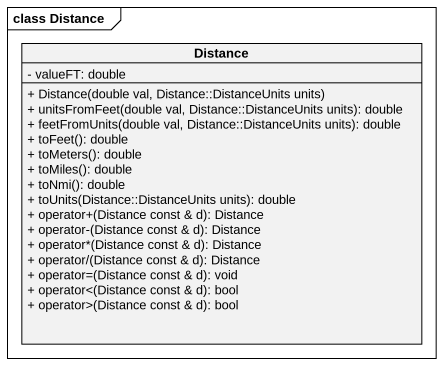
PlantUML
@startuml
mainframe class Distance
hide circle
hide empty members
skinparam classAttributeIconSize 0
class Distance {
  - valueFT: double
  + Distance(double val, Distance::DistanceUnits units)
  + unitsFromFeet(double val, Distance::DistanceUnits units): double
  + feetFromUnits(double val, Distance::DistanceUnits units): double
  + toFeet(): double
  + toMeters(): double
  + toMiles(): double
  + toNmi(): double
  + toUnits(Distance::DistanceUnits units): double
  + operator+(Distance const & d): Distance
  + operator-(Distance const & d): Distance
  + operator*(Distance const & d): Distance
  + operator/(Distance const & d): Distance
  + operator=(Distance const & d): void
  + operator<(Distance const & d): bool
  + operator>(Distance const & d): bool
}
@enduml
